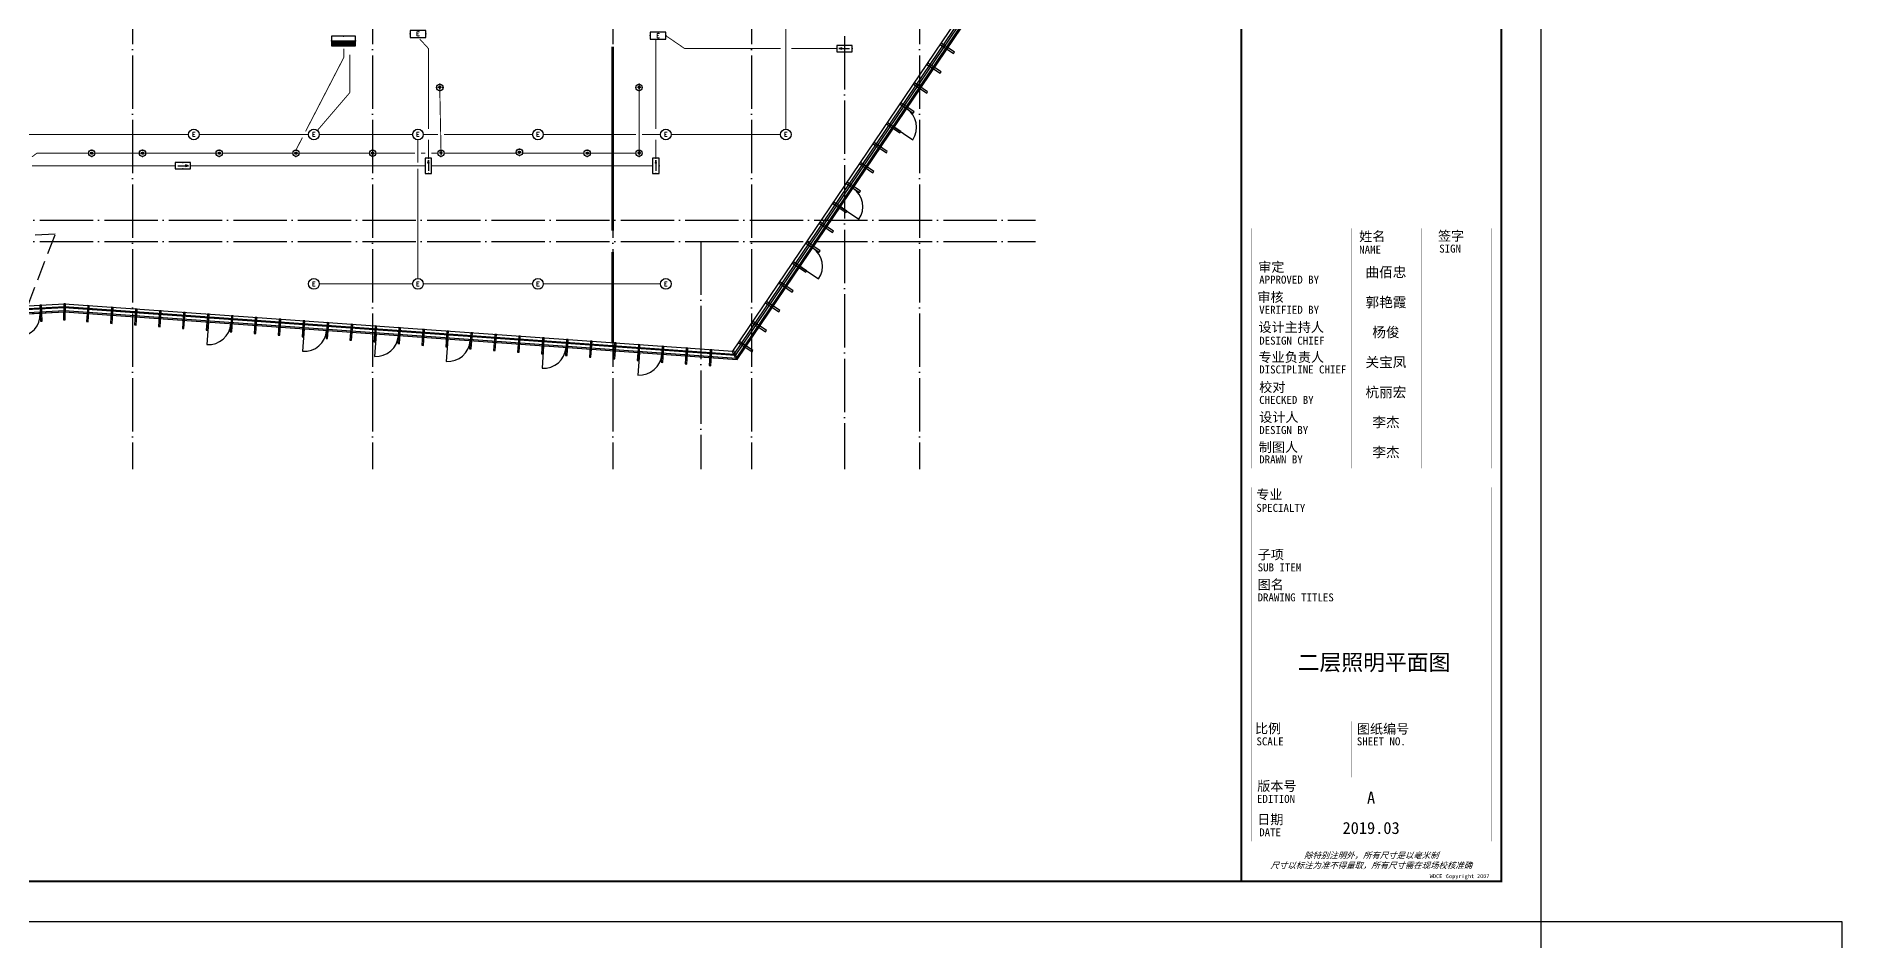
# Model space of a CAD drawing. Extents: x -288892 to 250096, y -100054 to 404668.
# Drawn here: x 82782 to 150489, y 62867 to 96800 of the extents above; entities that cross this region are included whole.
import ezdxf
from ezdxf.enums import TextEntityAlignment as Align
from ezdxf.xclip import XClip

# ---------------------------------------------------------------- set-up
doc = ezdxf.new("R2010")
doc.units = 0
doc.header["$LTSCALE"] = 1000
doc.header["$MEASUREMENT"] = 0
for name, pattern in [('104-14# 核心筒$0$DOTE', [2.42, 2, -0.2, 0.02, -0.2]), ('DASH', [0.35, 0.25, -0.1]), ('X-104 14#平面$0$109 3#平面$0$DASH', [0.35, 0.25, -0.1]), ('X-104 14#平面$0$DASH', [0.35, 0.25, -0.1])]:
    doc.linetypes.add(name, pattern=pattern)
doc.layers.get('0').update_dxf_attribs({"linetype": 'CONTINUOUS'})
for name, color, linetype in [('104-14# 核心筒$0$A_AXIS-轴线', 36, '104-14# 核心筒$0$DOTE'), ('14#楼幕墙$0$A-C_玻璃幕墙', 140, 'CONTINUOUS'), ('14#楼幕墙$0$A-C_窗', 140, 'CONTINUOUS'), ('EQUIP-照明', 3, 'CONTINUOUS'), ('EQUIP-箱柜', 3, 'CONTINUOUS'), ('SHEET_TEXT', 7, 'CONTINUOUS'), ('WIRE-应急', 2, 'DASH'), ('X-104 14#平面$0$A-C_玻璃幕墙', 140, 'CONTINUOUS'), ('X-104 14#平面$0$A-SUR_吊顶', 40, 'CONTINUOUS'), ('X-104 14#平面$0$挡烟垂壁', 5, 'CONTINUOUS'), ('字', 7, 'CONTINUOUS')]:
    doc.layers.add(name, color=color, linetype=linetype)
doc.layers.add('X-104 14#平面$0$000套内', color=226, linetype='CONTINUOUS', lineweight=30)
doc.styles.add('_TCH_LABEL', font='COMPLEX', dxfattribs={"bigfont": 'GBCBIG'})
doc.styles.add('_TEL_DIM', font='SIMPLEX', dxfattribs={"width": 0.8, "height": 3.5, "bigfont": 'HZTXT'})
doc.styles.add('华文细黑', font='STXIHEI.TTF')
doc.styles.add('图签信息$0$hwxh', font='STXIHEI.TTF')
doc.styles.add('图签信息$0$华文细黑', font='STXIHEI.TTF', dxfattribs={"height": 10})

# ---------------------------------------------------------------- blocks, each defined once
blk = doc.blocks.new('图框-A1+1-2')
at = {"const_width": 0.05}
blk.add_lwpolyline([(0, 0), (1261, 0), (1261, 594), (0, 594)], close=True, dxfattribs=at)
blk = doc.blocks.new('图框-A1+1-4')
for points, const_width in [([(0, 0), (1051, 0), (1051, 594), (0, 594)], 0.05), ([(976, 584), (25, 584), (25, 10), (976, 10)], 0.5)]:
    blk.add_lwpolyline(points, close=True, dxfattribs=dict(const_width=const_width))
blk = doc.blocks.new('图签信息$0$WDCE Copyright200X')
at = {"const_width": 0.016}
blk.add_lwpolyline([(-10.6, 1.26, 1), (-11.4, 1.26, 1)], format="xyb", close=True, dxfattribs=at)
at = {"style": '图签信息$0$华文细黑'}
for s, p in [('WDCE ', (-11.46, 0.5)), ('     Copyright ', (-3.51, 0.5))]:
    blk.add_text(s, height=1, dxfattribs=at).set_placement(p, align=Align.BOTTOM_RIGHT)
blk.add_text('c', height=0.6, dxfattribs=at).set_placement((-11.04, 1.35), align=Align.MIDDLE_CENTER)
blk.add_attdef('200X', text='', height=1, dxfattribs=at).set_placement((-0.45, 0.5), align=Align.BOTTOM_RIGHT)
blk = doc.blocks.new('图签信息$0$logo2')
h = blk.add_hatch(color=7)
h.paths.add_polyline_path([(19.02, -7.36), (15.84, -7.36), (15.84, -3.97), (18.97, -3.97), (18.97, -4.24), (16.46, -4.24), (16.46, -5.45), (18.81, -5.45), (18.81, -5.69), (16.47, -5.69), (16.47, -7.12), (19.02, -7.12)])
edge = h.paths.add_edge_path()
edge.add_spline(control_points=[(15.26, -4.21), (15.26, -4.21), (15.13, -4.65), (15.13, -4.65), (15.13, -4.65), (14.62, -4.1), (13.73, -4.1), (13.04, -4.1), (12.07, -4.54), (12.08, -5.62), (12.08, -6.49), (12.77, -7.16), (13.73, -7.17), (14.66, -7.17), (15.23, -6.68), (15.23, -6.68), (15.23, -6.68), (15.16, -7.11), (15.16, -7.11), (13.63, -7.7), (11.42, -7.29), (11.41, -5.64), (11.4, -3.72), (14.16, -3.66), (15.26, -4.21)], knot_values=[0, 0, 0, 0, 1, 1, 1, 2, 2, 2, 3, 3, 3, 4, 4, 4, 5, 5, 5, 6, 6, 6, 7, 7, 7, 8, 8, 8, 8], degree=3, periodic=0)
edge = h.paths.add_edge_path(flags=16)
edge.add_spline(control_points=[(10.23, -5.57), (10.23, -5.16), (10.12, -4.83), (9.9, -4.58), (9.63, -4.27), (9.23, -4.12), (8.69, -4.12), (8.69, -4.12), (7.64, -4.12), (7.64, -4.12), (7.64, -4.12), (7.64, -7.1), (7.64, -7.1), (7.64, -7.1), (8.66, -7.1), (8.66, -7.1), (9.13, -7.1), (9.52, -6.93), (9.82, -6.6), (10.09, -6.31), (10.23, -5.96), (10.23, -5.57)], knot_values=[0, 0, 0, 0, 1, 1, 1, 2, 2, 2, 3, 3, 3, 4, 4, 4, 5, 5, 5, 6, 6, 6, 7, 7, 7, 7], degree=3, periodic=0)
edge = h.paths.add_edge_path()
edge.add_spline(control_points=[(10.92, -5.51), (10.92, -5.96), (10.72, -6.37), (10.34, -6.72), (9.92, -7.1), (9.41, -7.29), (8.82, -7.29), (8.82, -7.29), (7.03, -7.29), (7.03, -7.29), (7.03, -7.29), (7.03, -3.92), (7.03, -3.92), (7.03, -3.92), (9.1, -3.92), (9.1, -3.92), (9.59, -3.92), (10.01, -4.06), (10.36, -4.34), (10.73, -4.64), (10.92, -5.03), (10.92, -5.51)], knot_values=[0, 0, 0, 0, 1, 1, 1, 2, 2, 2, 3, 3, 3, 4, 4, 4, 5, 5, 5, 6, 6, 6, 7, 7, 7, 7], degree=3, periodic=0)
at = {"lineweight": 0}
blk.add_lwpolyline([(19.02, -7.36), (15.84, -7.36), (15.84, -3.97), (18.97, -3.97), (18.97, -4.24), (16.46, -4.24), (16.46, -5.45), (18.81, -5.45), (18.81, -5.69), (16.47, -5.69), (16.47, -7.12), (19.02, -7.12), (19.02, -7.36)], dxfattribs=at)
for points, knots in [([(10.92, -5.51), (10.92, -5.96), (10.72, -6.37), (10.34, -6.72), (9.92, -7.1), (9.41, -7.29), (8.82, -7.29), (8.82, -7.29), (7.03, -7.29), (7.03, -7.29), (7.03, -7.29), (7.03, -3.92), (7.03, -3.92), (7.03, -3.92), (9.1, -3.92), (9.1, -3.92), (9.59, -3.92), (10.01, -4.06), (10.36, -4.34), (10.73, -4.64), (10.92, -5.03), (10.92, -5.51)], [0, 0, 0, 0, 1, 1, 1, 2, 2, 2, 3, 3, 3, 4, 4, 4, 5, 5, 5, 6, 6, 6, 7, 7, 7, 7]), ([(10.23, -5.57), (10.23, -5.16), (10.12, -4.83), (9.9, -4.58), (9.63, -4.27), (9.23, -4.12), (8.69, -4.12), (8.69, -4.12), (7.64, -4.12), (7.64, -4.12), (7.64, -4.12), (7.64, -7.1), (7.64, -7.1), (7.64, -7.1), (8.66, -7.1), (8.66, -7.1), (9.13, -7.1), (9.52, -6.93), (9.82, -6.6), (10.09, -6.31), (10.23, -5.96), (10.23, -5.57)], [0, 0, 0, 0, 1, 1, 1, 2, 2, 2, 3, 3, 3, 4, 4, 4, 5, 5, 5, 6, 6, 6, 7, 7, 7, 7]), ([(15.26, -4.21), (15.26, -4.21), (15.13, -4.65), (15.13, -4.65), (15.13, -4.65), (14.62, -4.1), (13.73, -4.1), (13.04, -4.1), (12.07, -4.54), (12.08, -5.62), (12.08, -6.49), (12.77, -7.16), (13.73, -7.17), (14.66, -7.17), (15.23, -6.68), (15.23, -6.68), (15.23, -6.68), (15.16, -7.11), (15.16, -7.11), (13.63, -7.7), (11.42, -7.29), (11.41, -5.64), (11.4, -3.72), (14.16, -3.66), (15.26, -4.21)], [0, 0, 0, 0, 1, 1, 1, 2, 2, 2, 3, 3, 3, 4, 4, 4, 5, 5, 5, 6, 6, 6, 7, 7, 7, 8, 8, 8, 8])]:
    blk.add_open_spline(points, degree=3, knots=knots, dxfattribs=at)
blk = doc.blocks.new('图签信息$0$logo1')
h = blk.add_hatch(color=8)
edge = h.paths.add_edge_path()
edge.add_spline(control_points=[(3.86, -5.21), (3.63, -5.88), (3.39, -6.56), (3.39, -6.56), (3.39, -6.56), (2.5, -3.91), (2.5, -3.91), (2.5, -3.91), (1.8, -3.91), (1.69, -3.91), (2.02, -4.39), (2.95, -7.27), (2.95, -7.27), (2.95, -7.27), (3.44, -7.27), (3.44, -7.27), (3.44, -7.27), (4.03, -5.66), (4.03, -5.66), (4.03, -5.66), (3.86, -5.21), (3.86, -5.21)], knot_values=[0, 0, 0, 0, 1, 1, 1, 2, 2, 2, 3, 3, 3, 4, 4, 4, 5, 5, 5, 6, 6, 6, 7, 7, 7, 7], degree=3, periodic=0)
h = blk.add_hatch(color=7)
edge = h.paths.add_edge_path()
edge.add_spline(control_points=[(6.04, -3.91), (6.09, -4.1), (5.2, -6.56), (5.2, -6.56), (5.2, -6.56), (4.3, -3.91), (4.3, -3.91), (4.3, -3.91), (3.6, -3.91), (3.49, -3.91), (3.82, -4.39), (4.75, -7.27), (4.75, -7.27), (4.75, -7.27), (5.24, -7.27), (5.24, -7.27), (5.24, -7.27), (6.33, -4.3), (6.33, -4.3), (6.33, -4.3), (6.48, -3.91), (6.48, -3.91), (6.48, -3.91), (6.21, -3.91), (6.04, -3.91)], knot_values=[0, 0, 0, 0, 1, 1, 1, 2, 2, 2, 3, 3, 3, 4, 4, 4, 5, 5, 5, 6, 6, 6, 7, 7, 7, 8, 8, 8, 8], degree=3, periodic=0)
at = {"color": 8, "lineweight": 0}
blk.add_open_spline([(3.86, -5.21), (3.63, -5.88), (3.39, -6.56), (3.39, -6.56), (3.39, -6.56), (2.5, -3.91), (2.5, -3.91), (2.5, -3.91), (1.8, -3.91), (1.69, -3.91), (2.02, -4.39), (2.95, -7.27), (2.95, -7.27), (2.95, -7.27), (3.44, -7.27), (3.44, -7.27), (3.44, -7.27), (4.03, -5.66), (4.03, -5.66), (4.03, -5.66), (3.86, -5.21), (3.86, -5.21)], degree=3, knots=[0, 0, 0, 0, 1, 1, 1, 2, 2, 2, 3, 3, 3, 4, 4, 4, 5, 5, 5, 6, 6, 6, 7, 7, 7, 7], dxfattribs=at)
at = {"lineweight": 0}
blk.add_open_spline([(6.04, -3.91), (6.09, -4.1), (5.2, -6.56), (5.2, -6.56), (5.2, -6.56), (4.3, -3.91), (4.3, -3.91), (4.3, -3.91), (3.6, -3.91), (3.49, -3.91), (3.82, -4.39), (4.75, -7.27), (4.75, -7.27), (4.75, -7.27), (5.24, -7.27), (5.24, -7.27), (5.24, -7.27), (6.33, -4.3), (6.33, -4.3), (6.33, -4.3), (6.48, -3.91), (6.48, -3.91), (6.48, -3.91), (6.21, -3.91), (6.04, -3.91)], degree=3, knots=[0, 0, 0, 0, 1, 1, 1, 2, 2, 2, 3, 3, 3, 4, 4, 4, 5, 5, 5, 6, 6, 6, 7, 7, 7, 8, 8, 8, 8], dxfattribs=at)
blk.add_blockref('图签信息$0$logo2', (0, 0))
blk = doc.blocks.new('图签信息$0$时间-logo')
blk.add_blockref('图签信息$0$logo1', (-20.97, 0))
at = {"style": '图签信息$0$hwxh'}
for s, height, p in [('华通设计顾问工程有限公司 ', 1.15, (-19.73, -9.05)), ('WALTON DESIGN & CONSULTING ENGINEERING CO., LTD.', 0.5, (-19.5, -10.1)), ('Address: Building No.3 C-Park, No.135 Xizhimen South Street, ', 0.47, (-19.48, -12.83)), ('地址:北京市西城区西直门南小街135号西派国际3号楼 100035', 0.5, (-19.48, -11.94)), ('电话 Tel：                        （8610）83957395 ', 0.5, (-19.56, -14.91)), ('Xicheng District, Beijing 100035, China ', 0.47, (-16.69, -13.72)), ('传真 Fax：                      （8610）83957590 ', 0.5, (-19.48, -15.8)), ('主页 Web：                      www.WDCE.com ', 0.5, (-19.48, -16.69)), ('邮件 E-mail：                    office@WDCE.com ', 0.5, (-19.48, -17.58)), ('资质号 Licence No.：    建筑甲级 A111010265 ', 0.5, (-19.48, -18.47)), ('   规划甲级 101195', 0.5, (-12.6, -19.36))]:
    blk.add_text(s, height=height, dxfattribs=at).set_placement(p)
blk = doc.blocks.new('图签信息')
at = {"const_width": 0.5}
for points in [[(-65, 574), (-65, 500.5), (0, 500.5), (0, 574)], [(-65, 0), (0, 0), (0, 500.5), (-65, 500.5)]]:
    blk.add_lwpolyline(points, close=True, dxfattribs=at)
at = {"const_width": 0.05}
for points in [[(-65, 566.5), (0, 566.5)], [(-39.14, 566.5), (-39.14, 500.5)], [(-19.1, 566.5), (-19.1, 500.5)], [(-65, 560.5), (0, 560.5)], [(-65, 554.5), (0, 554.5)], [(-65, 548.5), (0, 548.5)], [(-65, 542.5), (0, 542.5)], [(-65, 536.5), (0, 536.5)], [(-65, 530.5), (0, 530.5)], [(-65, 524.5), (0, 524.5)], [(-65, 518.5), (0, 518.5)], [(-65, 512.5), (0, 512.5)], [(-65, 512.5), (0, 512.5)], [(-65, 506.5), (0, 506.5)], [(-65, 500.5), (0, 500.5)], [(-62.5, 450.87), (-2.5, 450.87)], [(-62.5, 440.87), (-2.5, 440.87)], [(-2.5, 407.85), (-2.5, 436.12), (-62.5, 436.12), (-62.5, 407.85)], [(-62.5, 407.85), (-2.5, 407.85)], [(-62.5, 404.92), (-62.5, 227.83)], [(-62.5, 404.92), (-2.5, 404.92)], [(-62.5, 227.83), (-2.5, 227.83), (-2.5, 404.92)], [(-57.5, 338.36), (-7.5, 338.36)], [(-57.5, 288.83), (-7.5, 288.83)], [(-57.5, 234.85), (-7.5, 234.85)], [(-62.5, 227.83), (-2.5, 227.83)], [(-62.5, 217.74), (-2.5, 217.74)], [(-62.5, 103.26), (-2.5, 103.26), (-2.5, 163.26), (-62.5, 163.26), (-62.5, 103.26)], [(-37.5, 163.26), (-37.5, 103.26)], [(-20, 163.26), (-20, 103.26)], [(-62.5, 155.76), (-2.5, 155.76)], [(-62.5, 148.26), (-2.5, 148.26)], [(-62.5, 140.76), (-2.5, 140.76)], [(-62.5, 133.26), (-2.5, 133.26)], [(-62.5, 125.76), (-2.5, 125.76)], [(-62.5, 118.26), (-2.5, 118.26)], [(-62.5, 110.76), (-2.5, 110.76)], [(-62.5, 98.5), (-2.5, 98.5), (-2.5, 10), (-62.5, 10), (-62.5, 98.5)], [(-62.5, 83.5), (-2.5, 83.5)], [(-62.5, 76), (-2.5, 76)], [(-62.5, 40), (-2.5, 40)], [(-37.5, 40), (-37.5, 26)], [(-62.5, 26), (-2.5, 26)], [(-62.5, 18), (-2.5, 18)]]:
    blk.add_lwpolyline(points, dxfattribs=at)
at = {"ltscale": 0.001, "xscale": 2.834689937531525, "yscale": 2.834689937531525, "zscale": 2.834689937531525}
blk.add_blockref('图签信息$0$时间-logo', (-2.5, 404.92), dxfattribs=at)
blk.add_blockref('图签信息$0$WDCE Copyright200X', (-2.5, 0)).add_auto_attribs({'200X': '2007'})
at = {"style": '图签信息$0$华文细黑'}
for s, height, p in [('会签栏', 2.4, (-32.5, 573)), ('COUNTERSIGN', 2, (-32.5, 569.6))]:
    blk.add_text(s, height=height, dxfattribs=at).set_placement(p, align=Align.TOP_CENTER)
for s, height, p in [('签字', 2.4, (-37.22, 564.63)), ('日期', 2.4, (-17.79, 564.58)), ('总图', 2.4, (-63, 559.5)), ('SIGN', 2, (-30.32, 563.88)), ('DATE', 2, (-10.96, 563.7)), ('建筑', 2.4, (-63, 553.5)), ('结构', 2.4, (-63, 547.5)), ('给排水', 2.4, (-63, 541.5)), ('暖通', 2.4, (-63, 535.5)), ('电气', 2.4, (-63, 529.5)), ('景观', 2.4, (-63, 523.5)), ('室内', 2.4, (-63, 517.5)), ('方案', 2.4, (-63, 511.5)), ('绿色', 2.4, (-63, 505.5)), ('项目名称', 2.4, (-60.5, 498)), ('PROJECT NAME', 2, (-60.5, 494.08)), ('设计号', 2.4, (-60.54, 457.48)), ('PROJECT NO.', 2, (-60.5, 453.97)), ('阶段', 2.4, (-60.5, 447.47)), ('STAGE', 2, (-60.5, 443.97)), ('委托方', 2, (-60.9, 434.86)), ('CLIENT', 2, (-60.9, 431.86)), ('设计方', 2, (-60.5, 403.83)), ('DESIGNER', 2, (-60.5, 400.83)), ('索引', 2.4, (-60.5, 224.14)), ('KEY PLAN', 2, (-60.5, 220.74)), ('姓名', 2.4, (-35.5, 162.47)), ('签字', 2.4, (-15.81, 162.57)), ('NAME', 2, (-35.5, 158.96)), ('SIGN', 2, (-15.5, 159.2)), ('审定', 2.4, (-60.73, 154.81)), ('APPROVED BY', 2, (-60.5, 151.44)), ('审核', 2.4, (-60.95, 147.29)), ('设计主持人', 2.4, (-60.68, 139.76)), ('VERIFIED BY', 2, (-60.5, 143.91)), ('DESIGN CHIEF', 2, (-60.5, 136.19)), ('专业负责人', 2.4, (-60.67, 132.26)), ('DISCIPLINE CHIEF', 2, (-60.5, 128.98)), ('校对', 2.4, (-60.5, 124.76)), ('CHECKED BY', 2, (-60.5, 121.37)), ('设计人', 2.4, (-60.5, 117.26)), ('DESIGN BY', 2, (-60.5, 113.83)), ('制图人', 2.4, (-60.61, 109.76)), ('DRAWN BY', 2, (-60.5, 106.5)), ('专业', 2.4, (-61.23, 97.93)), ('SPECIALTY', 2, (-61.23, 94.38)), ('子项', 2.4, (-60.88, 82.92)), ('SUB ITEM', 2, (-60.88, 79.5)), ('图名', 2.4, (-60.91, 75.41)), ('DRAWING TITLES', 2, (-60.91, 72)), ('比例', 2.4, (-61.56, 39.42)), ('图纸编号', 2.4, (-36.1, 39.32)), ('SCALE', 2, (-61.19, 36)), ('SHEET NO.', 2, (-36.1, 36)), ('版本号', 2.4, (-61, 25.03)), ('EDITION', 2, (-61.06, 21.61)), ('日期', 2.4, (-61, 16.68)), ('DATE', 2, (-60.5, 13.26))]:
    blk.add_text(s, height=height, dxfattribs=at).set_placement(p, align=Align.TOP_LEFT)
for s, p in [('SITE PLAN', (-40.06, 557.7)), ('ARCHITECTURE', (-40.06, 552.7)), ('STRUCTURE', (-40.06, 546.7)), ('WATER', (-40.06, 540.7)), ('VENTILATION', (-40.06, 534.7)), ('ELECTRIC', (-40.14, 528.89)), ('LANDSCAPE', (-40.14, 522.89)), ('INTERIORS', (-40.14, 516.89)), ('PLAN', (-40.14, 510.89)), ('GREEN', (-40.14, 504.89))]:
    blk.add_text(s, height=1.5, dxfattribs=at).set_placement(p, align=Align.TOP_RIGHT)
at = {"color": 4, "style": '图签信息$0$华文细黑', "width": 0.75}
for s, p in [('通州区台湖镇104、109地块', (-32.5, 480.78)), ('F3其他类多功能用地项目', (-32.5, 470.91))]:
    blk.add_text(s, height=4.5, dxfattribs=at).set_placement(p, align=Align.CENTER)
at = {"color": 4, "style": '图签信息$0$华文细黑'}
for s, p in [('A', (-32.53, 19.4)), ('2019.03', (-32.53, 11.84))]:
    blk.add_text(s, height=3, dxfattribs=at).set_placement(p, align=Align.CENTER)
at = {"style": '图签信息$0$华文细黑', "oblique": 20}
for s, p in [('尺寸以标注为准不得量取，所有尺寸需在现场校核准确', (-32.5, 4)), ('除特别注明外，所有尺寸是以毫米制', (-32.5, 6.5))]:
    blk.add_text(s, height=1.5, dxfattribs=at).set_placement(p, align=Align.MIDDLE_CENTER)
at = {"color": 4, "ltscale": 0.001, "char_height": 3, "width": 58.4895, "style": '图签信息$0$华文细黑'}
for s, insert, attachment_point in [('通17-03', (-40.06, 455.51), 4), ('施工图', (-40.06, 445.51), 4), ('北京光谷科技园\\P开发建设有限公司', (-32.9, 419.71), 5)]:
    blk.add_mtext(s, dxfattribs=dict(at, insert=insert, attachment_point=attachment_point))
blk = doc.blocks.new('图签-A1')
at = {"color": 2}
blk.add_blockref('图签信息', (0, 0), dxfattribs=at)
blk = doc.blocks.new('14#楼幕墙$0$A$C103B1A8E')
blk.add_lwpolyline([(0, 0), (60, 0), (60, 600), (0, 600)], close=True)
blk = doc.blocks.new('14#楼幕墙$0$A$C678332E3')
blk.add_lwpolyline([(0, 0), (60, 0), (60, 300), (0, 300)], close=True)
blk = doc.blocks.new('14#楼幕墙$0$A$C09283E46')
for name, p, rotation in [('14#楼幕墙$0$A$C103B1A8E', (76938, 4908), 53.45189736508175), ('14#楼幕墙$0$A$C103B1A8E', (76402, 4185), 53.45189736508175), ('14#楼幕墙$0$A$C103B1A8E', (75866, 3462), 53.45189736508175), ('14#楼幕墙$0$A$C103B1A8E', (75330, 2739), 53.45189736508175), ('14#楼幕墙$0$A$C103B1A8E', (74794, 2016), 53.45189736508175), ('14#楼幕墙$0$A$C103B1A8E', (74259, 1293), 53.45189736508175), ('14#楼幕墙$0$A$C103B1A8E', (73723, 570), 53.45189736508175), ('14#楼幕墙$0$A$C103B1A8E', (73187, -153), 53.45189736508175), ('14#楼幕墙$0$A$C103B1A8E', (72651, -876), 53.45189736508175), ('14#楼幕墙$0$A$C103B1A8E', (72115, -1599), 53.45189736508175), ('14#楼幕墙$0$A$C103B1A8E', (71579, -2322), 53.45189736508175), ('14#楼幕墙$0$A$C103B1A8E', (71043, -3045), 53.45189736508175), ('14#楼幕墙$0$A$C103B1A8E', (42300, -3633), 0.4546658823147814), ('14#楼幕墙$0$A$C103B1A8E', (43164, -3623), 356.951897365087), ('14#楼幕墙$0$A$C103B1A8E', (44021, -3721), 353.4518973650279), ('14#楼幕墙$0$A$C103B1A8E', (44915, -3824), 353.4518973650279), ('14#楼幕墙$0$A$C103B1A8E', (45810, -3926), 353.4518973650279), ('14#楼幕墙$0$A$C103B1A8E', (70507, -3768), 53.45189736508175), ('14#楼幕墙$0$A$C103B1A8E', (46704, -4029), 353.4518973650279), ('14#楼幕墙$0$A$C103B1A8E', (47598, -4132), 353.4518973650279), ('14#楼幕墙$0$A$C103B1A8E', (48492, -4234), 353.4518973650279), ('14#楼幕墙$0$A$C103B1A8E', (49386, -4337), 353.4518973650279), ('14#楼幕墙$0$A$C103B1A8E', (50280, -4440), 353.4518973650279), ('14#楼幕墙$0$A$C103B1A8E', (51174, -4542), 353.4518973650279), ('14#楼幕墙$0$A$C103B1A8E', (52069, -4645), 353.4518973650279), ('14#楼幕墙$0$A$C103B1A8E', (52963, -4748), 353.4518973650279), ('14#楼幕墙$0$A$C103B1A8E', (53857, -4850), 353.4518973650279), ('14#楼幕墙$0$A$C103B1A8E', (54751, -4953), 353.4518973650279), ('14#楼幕墙$0$A$C103B1A8E', (55645, -5055), 353.4518973650279), ('14#楼幕墙$0$A$C103B1A8E', (56539, -5158), 353.4518973650279), ('14#楼幕墙$0$A$C103B1A8E', (57433, -5261), 353.4518973650279), ('14#楼幕墙$0$A$C103B1A8E', (69971, -4491), 53.45189736508175), ('14#楼幕墙$0$A$C103B1A8E', (58327, -5363), 353.4518973650279), ('14#楼幕墙$0$A$C103B1A8E', (59222, -5466), 353.4518973650279), ('14#楼幕墙$0$A$C103B1A8E', (60116, -5569), 353.4518973650279), ('14#楼幕墙$0$A$C103B1A8E', (61010, -5671), 353.4518973650279), ('14#楼幕墙$0$A$C103B1A8E', (61904, -5774), 353.4518973650279), ('14#楼幕墙$0$A$C103B1A8E', (62798, -5877), 353.4518973650279), ('14#楼幕墙$0$A$C103B1A8E', (63692, -5979), 353.4518973650279), ('14#楼幕墙$0$A$C103B1A8E', (69435, -5214), 53.45189736508175), ('14#楼幕墙$0$A$C103B1A8E', (64586, -6082), 353.4518973650279), ('14#楼幕墙$0$A$C103B1A8E', (65480, -6184), 353.4518973650279), ('14#楼幕墙$0$A$C103B1A8E', (66375, -6287), 353.4518973650279), ('14#楼幕墙$0$A$C103B1A8E', (67269, -6390), 353.4518973650279), ('14#楼幕墙$0$A$C678332E3', (68214, -5879), 203.4518973654077), ('14#楼幕墙$0$A$C103B1A8E', (68899, -5937), 53.45189736508175)]:
    blk.add_blockref(name, p, dxfattribs=dict(rotation=rotation))
blk = doc.blocks.new('14#楼幕墙$0$A$C2CD63A88')
blk.add_lwpolyline([(0, 670), (0, -170)])
blk.add_arc((0, 670), 840, 270, 0)
blk = doc.blocks.new('14#楼幕墙')
at = {"layer": '14#楼幕墙$0$A-C_玻璃幕墙'}
for p, q in [((108911, 84979), (118802, 99617)), ((108961, 84876), (118967, 99683)), ((109037, 84720), (119215, 99782)), ((109062, 84668), (119297, 99814)), ((40200, 84502), (83848, 86753)), ((83848, 86753), (108911, 84979)), ((39845, 84184), (83846, 86453)), ((39904, 84237), (83846, 86503)), ((40081, 84396), (83848, 86653)), ((83846, 86503), (109037, 84720)), ((83846, 86453), (109062, 84668)), ((83848, 86653), (108961, 84876))]:
    blk.add_line(p, q, dxfattribs=at)
at = {"layer": '14#楼幕墙$0$A-C_玻璃幕墙', "rotation": 2.499999999999448}
blk.add_blockref('14#楼幕墙$0$A$C09283E46', (40532, 87891), dxfattribs=at)
at = {"layer": '14#楼幕墙$0$A-C_窗'}
for p, rotation in [((115508, 93010), 55.95189736508349), ((113492, 90027), 55.95189736508349), ((111980, 87790), 55.95189736508349), ((82131, 85693), 2.951784843777751), ((89196, 85402), 355.9518973650817), ((92787, 85148), 355.9518973650817), ((95481, 84957), 355.9518973650817), ((98174, 84767), 355.9518973650817), ((101765, 84513), 355.9518973650817), ((105356, 84259), 355.9518973650817)]:
    blk.add_blockref('14#楼幕墙$0$A$C2CD63A88', p, dxfattribs=dict(at, rotation=rotation))
blk = doc.blocks.new('104-14# 核心筒')
at = {"layer": '104-14# 核心筒$0$A_AXIS-轴线'}
for p, q in [((86400, 139634), (86400, 80555)), ((95400, 139634), (95400, 80555)), ((104400, 139634), (104400, 80555)), ((109600, 139634), (109600, 80555)), ((115900, 139634), (115900, 80555)), ((113095, 96800), (113095, 80555)), ((68400, 89900), (120260, 89900)), ((68400, 89100), (120260, 89100)), ((107700, 89100), (107700, 80555))]:
    blk.add_line(p, q, dxfattribs=at)
blk = doc.blocks.new('X-104 14#平面')
for points in [[(-18433, 63600), (139217, 63600), (139217, 152700), (-18433, 152700)], [(-38664, 63600), (150486, 63600), (150486, -25500), (-38664, -25500)]]:
    blk.add_lwpolyline(points, close=True)
at = {"layer": 'X-104 14#平面$0$000套内'}
blk.add_lwpolyline([(117398, 100083), (117398, 100083), (119050, 99716), (108987, 84824), (83830, 86604), (77400, 86272)], dxfattribs=at)
at = {"layer": 'X-104 14#平面$0$A-C_玻璃幕墙'}
blk.add_lwpolyline([(109062, 84668), (119297, 99814), (117563, 100200), (120742, 127895), (99427, 133825), (92631, 109400), (86987, 109400), (86987, 110600), (8392, 110600), (5689, 97881), (-2734, 99671), (-6010, 84258), (40178, 86275), (39845, 84184), (83846, 86453)], close=True, dxfattribs=at)
at = {"layer": 'X-104 14#平面$0$A-SUR_吊顶', "linetype": 'X-104 14#平面$0$109 3#平面$0$DASH', "ltscale": 3}
blk.add_lwpolyline([(82467, 86682), (83500, 89366), (52927, 88085), (53491, 90740), (17309, 90108), (22065, 106695), (62738, 107720), (62308, 106691), (92309, 108057)], dxfattribs=at)
at = {"layer": 'X-104 14#平面$0$挡烟垂壁', "linetype": 'X-104 14#平面$0$DASH', "ltscale": 2, "const_width": 100}
for points in [[(104400, 96400), (104400, 89500)], [(104400, 88700), (104400, 85299)]]:
    blk.add_lwpolyline(points, dxfattribs=at)
ref = blk.add_blockref('104-14# 核心筒', (0, 0))
XClip(ref).set_block_clipping_path([(-38664.3623821461, -25500), (139216.5485069363, 330900)])
blk.add_blockref('14#楼幕墙', (0, 0))
at = {"xscale": 150, "yscale": 150, "zscale": 150}
for name, p in [('图框-A1+1-4', (-18433, 63600)), ('图签-A1', (137717, 65100)), ('图框-A1+1-2', (-38664, -25500))]:
    blk.add_blockref(name, p, dxfattribs=at)
blk = doc.blocks.new('$equip$00002534')
for p, q in [((-0.72, 0.66), (-0.72, 0)), ((0.72, 0.66), (-0.72, 0.66)), ((-0.72, 0), (0.72, 0)), ((0.72, 0), (0.72, 0.66))]:
    blk.add_line(p, q)
at = {"const_width": 0.02}
blk.add_lwpolyline([(-0.72, 0.66), (-0.72, 0), (0.72, 0), (0.72, 0.66), (-0.72, 0.66), (-0.72, 0)], dxfattribs=at)
for p in [(-0.72, 0.33), (0, 0.66), (0, 0), (0.72, 0.33)]:
    blk.add_point(p)
at = {"color": 7, "style": '_TEL_DIM'}
blk.add_attdef('$TEXT$', text='', height=0.4, dxfattribs=at).set_placement((0, 0.33), align=Align.MIDDLE_CENTER)
at = {"color": 7, "style": '_TEL_DIM', "flags": 1}
blk.add_attdef('A', text='', height=0.00002, dxfattribs=at).set_placement((0, 0), align=Align.MIDDLE_CENTER)
blk = doc.blocks.new('$equip$00001838')
blk.add_circle((0, 0), 0.5)
at = {"color": 7, "style": '_TEL_DIM'}
blk.add_attdef('$TEXT$', text='', height=0.4, dxfattribs=at).set_placement((0, 0), align=Align.MIDDLE_CENTER)
at = {"color": 7, "style": '_TEL_DIM', "flags": 1}
blk.add_attdef('A', text='', height=0.00002, dxfattribs=at).set_placement((0, 0), align=Align.MIDDLE_CENTER)
blk = doc.blocks.new('$equip$00002541')
blk.add_hatch(color=256).paths.add_polyline_path([(-0.24, 0.37), (-0.53, 0.3), (-0.24, 0.23)])
for p, q in [((-0.72, 0.6), (-0.72, 0)), ((0.72, 0.6), (-0.72, 0.6)), ((-0.72, 0), (0.72, 0)), ((-0.24, 0.37), (-0.53, 0.3)), ((-0.53, 0.3), (-0.24, 0.23)), ((-0.24, 0.37), (-0.24, 0.23)), ((0.72, 0), (0.72, 0.6))]:
    blk.add_line(p, q)
at = {"color": 7}
blk.add_line((-0.48, 0.3), (0.48, 0.3), dxfattribs=at)
at = {"const_width": 0.02}
blk.add_lwpolyline([(-0.72, 0.6), (-0.72, 0), (0.72, 0), (0.72, 0.6), (-0.72, 0.6), (-0.72, 0)], dxfattribs=at)
for p in [(-0.72, 0.3), (0, 0.6), (0, 0), (0.72, 0.3)]:
    blk.add_point(p)
at = {"color": 7, "style": '_TEL_DIM', "flags": 1}
blk.add_attdef('A', text='', height=0.00002, dxfattribs=at).set_placement((0, 0), align=Align.MIDDLE_CENTER)
blk = doc.blocks.new('*X1338')
at = {"color": 0}
for p, q in [((-250, 33), (-183, 100)), ((-250, 68), (-218, 100)), ((-247, 0), (-147, 100)), ((-212, 0), (-112, 100)), ((-177, 0), (-77, 100)), ((-141, 0), (-41, 100)), ((-106, 0), (-6, 100)), ((-71, 0), (29, 100)), ((-35, 0), (65, 100)), ((0, 0), (100, 100)), ((35, 0), (135, 100)), ((71, 0), (171, 100)), ((106, 0), (206, 100)), ((141, 0), (241, 100)), ((177, 0), (250, 73)), ((212, 0), (250, 38)), ((247, 0), (250, 3))]:
    blk.add_line(p, q, dxfattribs=at)
blk = doc.blocks.new('$equip$00001414')
for p, q in [((0.75, 0.6), (-0.75, 0.6)), ((-0.75, 0.6), (-0.75, 0)), ((-0.75, 0.3), (0.75, 0.3)), ((-0.75, 0), (0.75, 0)), ((0.75, 0), (0.75, 0.6))]:
    blk.add_line(p, q)
at = {"const_width": 0.3}
blk.add_lwpolyline([(-0.75, 0.15), (0.75, 0.15)], dxfattribs=at)
for p in [(-0.75, 0.3), (0, 0.6), (0, 0), (0.75, 0.3)]:
    blk.add_point(p)
at = {"xscale": 0.00300000000061118, "yscale": 0.00300000000061118, "zscale": 0.00300000000061118}
blk.add_blockref('*X1338', (0, 0), dxfattribs=at)
at = {"style": '_TCH_LABEL', "flags": 9}
blk.add_attdef('A', (0, 0), '', height=0.00002, dxfattribs=at)
blk = doc.blocks.new('$equip$00002540')
blk.add_hatch(color=256).paths.add_polyline_path([(0.24, 0.37), (0.24, 0.23), (0.53, 0.3)])
for p, q in [((-0.72, 0.6), (-0.72, 0)), ((0.72, 0.6), (-0.72, 0.6)), ((-0.72, 0), (0.72, 0)), ((0.24, 0.37), (0.24, 0.23)), ((0.53, 0.3), (0.24, 0.37)), ((0.24, 0.23), (0.53, 0.3)), ((0.72, 0), (0.72, 0.6))]:
    blk.add_line(p, q)
at = {"color": 7}
blk.add_line((-0.48, 0.3), (0.48, 0.3), dxfattribs=at)
at = {"const_width": 0.02}
blk.add_lwpolyline([(-0.72, 0.6), (-0.72, 0), (0.72, 0), (0.72, 0.6), (-0.72, 0.6), (-0.72, 0)], dxfattribs=at)
for p in [(-0.72, 0.3), (0, 0.6), (0, 0), (0.72, 0.3)]:
    blk.add_point(p)
at = {"color": 7, "style": '_TEL_DIM', "flags": 1}
blk.add_attdef('A', text='', height=0.00002, dxfattribs=at).set_placement((0, 0), align=Align.MIDDLE_CENTER)
blk = doc.blocks.new('$equip_U$00000283(晏大钊)')
at = {"color": 3}
for p, q in [((-0.07, 0.05), (-0.27, 0.05)), ((-0.27, 0.05), (-0.27, 0.05)), ((-0.26, 0.05), (-0.27, 0.04)), ((-0.25, 0.05), (-0.27, 0.03)), ((-0.24, 0.05), (-0.27, 0.02)), ((-0.23, 0.05), (-0.27, 0.01)), ((-0.22, 0.05), (-0.27, 0)), ((-0.2, 0.05), (-0.27, -0.01)), ((-0.19, 0.05), (-0.27, -0.03)), ((-0.18, 0.05), (-0.27, -0.04)), ((-0.17, 0.05), (-0.27, -0.05)), ((-0.16, 0.05), (-0.27, -0.06)), ((-0.27, 0.05), (-0.27, 0.05)), ((-0.26, 0.05), (-0.27, 0.04)), ((-0.25, 0.05), (-0.27, 0.03)), ((-0.24, 0.05), (-0.27, 0.02)), ((-0.23, 0.05), (-0.27, 0.01)), ((-0.22, 0.05), (-0.27, 0)), ((-0.2, 0.05), (-0.27, -0.01)), ((-0.19, 0.05), (-0.27, -0.03)), ((-0.18, 0.05), (-0.27, -0.04)), ((-0.17, 0.05), (-0.27, -0.05)), ((-0.16, 0.05), (-0.27, -0.06)), ((-0.15, 0.05), (-0.26, -0.06)), ((-0.15, 0.05), (-0.26, -0.06)), ((-0.14, 0.05), (-0.25, -0.06)), ((-0.14, 0.05), (-0.25, -0.06)), ((-0.13, 0.05), (-0.24, -0.06)), ((-0.13, 0.05), (-0.24, -0.06)), ((-0.11, 0.05), (-0.23, -0.06)), ((-0.11, 0.05), (-0.23, -0.06)), ((-0.1, 0.05), (-0.22, -0.06)), ((-0.1, 0.05), (-0.22, -0.06)), ((-0.09, 0.05), (-0.21, -0.06)), ((-0.09, 0.05), (-0.21, -0.06)), ((-0.08, 0.05), (-0.2, -0.06)), ((-0.08, 0.05), (-0.2, -0.06)), ((-0.07, 0.05), (-0.18, -0.06)), ((-0.07, 0.05), (-0.18, -0.06)), ((-0.06, 0.05), (-0.17, -0.06)), ((-0.06, 0.05), (-0.17, -0.06)), ((-0.05, 0.05), (-0.16, -0.06)), ((-0.05, 0.05), (-0.16, -0.06)), ((-0.04, 0.05), (-0.15, -0.06)), ((-0.04, 0.05), (-0.15, -0.06)), ((-0.02, 0.05), (-0.14, -0.06)), ((-0.02, 0.05), (-0.14, -0.06)), ((-0.01, 0.05), (-0.13, -0.06)), ((-0.01, 0.05), (-0.13, -0.06)), ((0, 0.05), (-0.12, -0.06)), ((0, 0.05), (-0.12, -0.06)), ((0.01, 0.05), (-0.11, -0.06)), ((0.01, 0.05), (-0.11, -0.06)), ((0.02, 0.05), (-0.09, -0.06)), ((0.02, 0.05), (-0.09, -0.06)), ((0.03, 0.05), (-0.08, -0.06)), ((0.03, 0.05), (-0.08, -0.06)), ((0.04, 0.05), (-0.07, -0.06)), ((0.04, 0.05), (-0.07, -0.06)), ((0.05, 0.05), (-0.06, -0.06)), ((0.05, 0.05), (-0.06, -0.06)), ((-0.04, 0.17), (-0.05, 0.16)), ((-0.04, 0.17), (-0.05, 0.16)), ((0.07, 0.05), (-0.05, -0.06)), ((0.07, 0.05), (-0.05, -0.06)), ((-0.03, 0.17), (-0.04, 0.16)), ((-0.02, 0.17), (-0.04, 0.15)), ((-0.03, 0.17), (-0.04, 0.16)), ((-0.02, 0.17), (-0.04, 0.15)), ((0.15, 0.13), (-0.04, -0.06)), ((0.15, 0.13), (-0.04, -0.06)), ((0.21, 0.08), (-0.04, -0.18)), ((0.17, 0.03), (-0.04, -0.18)), ((-0.01, 0.17), (-0.03, 0.15)), ((0, 0.17), (-0.03, 0.14)), ((-0.01, 0.17), (-0.03, 0.15)), ((0, 0.17), (-0.03, 0.14)), ((0.16, 0.13), (-0.03, -0.06)), ((0.16, 0.13), (-0.03, -0.06)), ((0.22, 0.07), (-0.03, -0.18)), ((0.17, 0.02), (-0.03, -0.18)), ((0.01, 0.17), (-0.02, 0.14)), ((0.01, 0.17), (-0.02, 0.14)), ((0.17, 0.12), (-0.02, -0.06)), ((0.17, 0.12), (-0.02, -0.06)), ((0.22, 0.07), (-0.02, -0.18)), ((0.17, 0.01), (-0.02, -0.18)), ((0.02, 0.17), (-0.01, 0.13)), ((0.03, 0.17), (-0.01, 0.13)), ((0.02, 0.17), (-0.01, 0.13)), ((0.03, 0.17), (-0.01, 0.13)), ((0.23, 0.06), (-0.01, -0.18)), ((0.05, 0.17), (0, 0.12)), ((0.06, 0.17), (0, 0.12)), ((0.05, 0.17), (0, 0.12)), ((0.06, 0.17), (0, 0.12)), ((0.17, 0.11), (0, -0.06)), ((0.17, 0.11), (0, -0.06)), ((0.24, 0.06), (0, -0.18)), ((0.07, 0.17), (0.01, 0.11)), ((0.07, 0.17), (0.01, 0.11)), ((0.18, 0.11), (0.01, -0.06)), ((0.18, 0.11), (0.01, -0.06)), ((0.08, 0.17), (0.02, 0.1)), ((0.09, 0.17), (0.02, 0.1)), ((0.08, 0.17), (0.02, 0.1)), ((0.09, 0.17), (0.02, 0.1)), ((0.18, 0.1), (0.02, -0.06)), ((0.18, 0.1), (0.02, -0.06)), ((0.24, 0.05), (0.02, -0.18)), ((0.1, 0.17), (0.03, 0.09)), ((0.11, 0.17), (0.03, 0.09)), ((0.1, 0.17), (0.03, 0.09)), ((0.11, 0.17), (0.03, 0.09)), ((0.19, 0.1), (0.03, -0.06)), ((0.19, 0.1), (0.03, -0.06)), ((0.25, 0.05), (0.03, -0.18)), ((0.12, 0.16), (0.04, 0.08)), ((0.12, 0.16), (0.04, 0.08)), ((0.19, 0.09), (0.04, -0.06)), ((0.19, 0.09), (0.04, -0.06)), ((0.25, 0.04), (0.04, -0.18)), ((0.12, 0.16), (0.05, 0.08)), ((0.12, 0.16), (0.05, 0.08)), ((0.13, 0.15), (0.05, 0.07)), ((0.13, 0.15), (0.05, 0.07)), ((0.2, 0.09), (0.05, -0.06)), ((0.2, 0.09), (0.05, -0.06)), ((0.26, 0.03), (0.05, -0.18)), ((0.14, 0.15), (0.06, 0.07)), ((0.14, 0.15), (0.06, 0.07)), ((0.14, 0.14), (0.06, 0.06)), ((0.14, 0.14), (0.06, 0.06)), ((0.21, 0.08), (0.06, -0.06)), ((0.16, 0.04), (0.06, -0.06)), ((0.27, 0.03), (0.06, -0.18)), ((0.15, 0.14), (0.07, 0.06)), ((0.15, 0.14), (0.07, 0.06)), ((0.27, 0.02), (0.07, -0.18)), ((0.28, 0.02), (0.08, -0.18)), ((0.28, 0.01), (0.09, -0.18)), ((0.28, 0.01), (0.09, -0.18)), ((0.29, 0.01), (0.1, -0.18)), ((0.29, 0.01), (0.1, -0.18)), ((0.3, 0), (0.16, -0.13)), ((0.3, 0), (0.16, -0.13)), ((0.21, 0.08), (0.17, 0.04)), ((0.21, 0.08), (0.18, 0.04)), ((0.22, 0.07), (0.19, 0.04)), ((0.22, 0.07), (0.2, 0.04)), ((0.23, 0.06), (0.21, 0.04)), ((0.24, 0.06), (0.21, 0.03)), ((0.24, 0.05), (0.21, 0.02)), ((0.25, 0.05), (0.21, 0.01)), ((0.25, 0.04), (0.21, 0)), ((0.26, 0.03), (0.21, -0.01)), ((0.27, 0.03), (0.21, -0.02)), ((0.27, 0.02), (0.21, -0.03)), ((0.28, 0.02), (0.21, -0.05)), ((-0.03, -0.15), (-0.05, -0.18)), ((-0.03, -0.15), (-0.05, -0.18)), ((0.17, 0), (-0.01, -0.18)), ((0.17, -0.01), (0, -0.18)), ((0.17, -0.03), (0.02, -0.18)), ((0.17, -0.04), (0.03, -0.18)), ((0.17, -0.05), (0.04, -0.18)), ((0.17, -0.05), (0.05, -0.18)), ((0.18, -0.05), (0.06, -0.18)), ((0.19, -0.05), (0.07, -0.18)), ((0.2, -0.05), (0.08, -0.18)), ((0.3, 0), (0.27, -0.03)), ((0.3, 0), (0.27, -0.03))]:
    blk.add_line(p, q, dxfattribs=at)
at = {"color": 3, "linetype": 'ByBlock', "ltscale": 5}
for p, q in [((-0.27, 0.05), (-0.27, -0.06)), ((0.07, 0.05), (-0.27, 0.05)), ((0.07, 0.05), (-0.06, 0.17)), ((-0.06, 0.17), (0.11, 0.17)), ((0.07, 0.05), (0.07, 0.05)), ((0.11, 0.17), (0.3, 0)), ((-0.27, -0.06), (0.07, -0.06)), ((-0.06, -0.18), (0.07, -0.06)), ((0.11, -0.18), (-0.06, -0.18)), ((0.07, -0.06), (0.07, -0.06)), ((0.3, 0), (0.11, -0.18))]:
    blk.add_line(p, q, dxfattribs=at)
at = {"color": 3}
blk.add_circle((0, 0), 0.595, dxfattribs=at)
for p in [(-0.59, 0), (0, 0.59), (0.59, 0), (0, -0.59)]:
    blk.add_point(p)
at = {"color": 7, "style": '_TEL_DIM', "flags": 1}
for tag in ['A', 'REMARK']:
    blk.add_attdef(tag, text='', height=0.000025, dxfattribs=at).set_placement((0, 0), align=Align.MIDDLE_CENTER)
blk = doc.blocks.new('$equip_U$00000284(晏大钊)')
for p in [(-0.3, 0), (0, 0.3), (0.3, 0), (0, -0.3)]:
    blk.add_point(p)
at = {"xscale": 0.5, "yscale": 0.5, "zscale": 0.5}
blk.add_blockref('$equip_U$00000283(晏大钊)', (0, 0), dxfattribs=at)
at = {"color": 7, "style": '_TEL_DIM', "flags": 1}
for tag in ['A', 'REMARK']:
    blk.add_attdef(tag, text='', height=0.0000125, dxfattribs=at).set_placement((0, 0), align=Align.MIDDLE_CENTER)
blk = doc.blocks.new('$equip_U$00000302(HT0843)')
for p in [(-0.3, 0), (0, 0.3), (0.3, 0), (0, -0.3)]:
    blk.add_point(p)
at = {"rotation": 180}
blk.add_blockref('$equip_U$00000284(晏大钊)', (0, 0), dxfattribs=at)
at = {"color": 7, "style": '_TEL_DIM', "flags": 1}
for tag in ['A', 'REMARK']:
    blk.add_attdef(tag, text='', height=0.0000125, dxfattribs=at).set_placement((0, 0), align=Align.MIDDLE_CENTER)

msp = doc.modelspace()

# ---------------------------------------------------------------- linework, layer by layer
at = {"layer": 'WIRE-应急', "linetype": 'DASH'}
for points, const_width in [([(110894, 93311), (110894, 98269)], 35), ([(107101, 96332), (106388, 96818)], 35), ([(94322, 96327), (94322, 96004)], 35), ([(97491, 96336), (97169, 96686)], 35), ([(97491, 93311), (97491, 96336)], 35), ([(106019, 93311), (106019, 96686)], 35), ([(110694, 96332), (107101, 96332)], 35), ([(112803, 96332), (111094, 96332)], 35), ([(94322, 96004), (92884, 93223)], 35), ([(94541, 96108), (94541, 94676)], 35), ([(94541, 94676), (93328, 93262)], 35), ([(97963, 92527), (97919, 94753)], 35), ([(105389, 92527), (105389, 94753)], 35), ([(88498, 93111), (82326, 93111)], 35), ([(88898, 93111), (92998, 93111)], 35), ([(92768, 92998), (92524, 92526)], 35), ([(93398, 93111), (96899, 93111)], 35), ([(97099, 92051), (97099, 92911)], 35), ([(97299, 93111), (97850, 93111)], 35), ([(97491, 92221), (97491, 92911)], 35), ([(98075, 93111), (101399, 93111)], 35), ([(101799, 93111), (105276, 93111)], 35), ([(105501, 93111), (106194, 93111)], 35), ([(106019, 92221), (106019, 92911)], 35), ([(106594, 93111), (110694, 93111)], 35), ([(82805, 92407), (82629, 92269)], 35), ([(84747, 92407), (82805, 92407)], 35), ([(84985, 92407), (86716, 92407)], 35), ([(86890, 92407), (89528, 92407)], 35), ([(89766, 92407), (92405, 92407)], 35), ([(92643, 92407), (95281, 92407)], 35), ([(96986, 92408), (95519, 92408)], 35), ([(97378, 92408), (97211, 92408)], 35), ([(97844, 92408), (97603, 92408)], 35), ([(98082, 92408), (100792, 92408)], 35), ([(103323, 92408), (101018, 92408)], 35), ([(103561, 92408), (105270, 92408)], 35), ([(87998, 91939), (82622, 91939)], 35), ([(88574, 91939), (97371, 91939)], 35), ([(97099, 87706), (97099, 91826)], 35), ([(97611, 91933), (105899, 91933)], 30), ([(93398, 87506), (96899, 87506)], 35), ([(97299, 87506), (101399, 87506)], 35), ([(101799, 87506), (106194, 87506)], 35)]:
    msp.add_lwpolyline(points, dxfattribs=dict(at, const_width=const_width))

# ---------------------------------------------------------------- block references
msp.add_blockref('X-104 14#平面', (0, 0))
at = {"layer": 'EQUIP-照明'}
ref = msp.add_blockref('$equip$00002534', (97101, 97016), dxfattribs=dict(at, xscale=400, yscale=400, zscale=400, rotation=180))
ref.add_attrib('$TEXT$', 'E', dxfattribs={"layer": '0', "color": 7, "height": 160, "style": '_TEL_DIM'}).set_placement((97101, 96884), align=Align.MIDDLE_CENTER)
ref = msp.add_blockref('$equip$00002534', (106100, 96950), dxfattribs=dict(at, xscale=400, yscale=400, zscale=400, rotation=180))
ref.add_attrib('$TEXT$', 'E', dxfattribs={"layer": '0', "color": 7, "height": 160, "style": '_TEL_DIM'}).set_placement((106100, 96818), align=Align.MIDDLE_CENTER)
at = {"layer": 'EQUIP-照明', "xscale": 400, "yscale": 400, "zscale": 400}
for name, p in [('$equip$00002541', (113091, 96212)), ('$equip_U$00000302(HT0843)', (100905, 92445)), ('$equip$00002540', (88286, 91819))]:
    msp.add_blockref(name, p, dxfattribs=at)
for name, p, rotation in [('$equip_U$00000302(HT0843)', (97919, 94872), 270), ('$equip_U$00000302(HT0843)', (105389, 94872), 270), ('$equip_U$00000302(HT0843)', (84866, 92407), 180), ('$equip_U$00000302(HT0843)', (86771, 92407), 180), ('$equip_U$00000302(HT0843)', (89647, 92407), 180), ('$equip_U$00000302(HT0843)', (92524, 92407), 180), ('$equip_U$00000302(HT0843)', (95400, 92407), 180), ('$equip$00002541', (97371, 91933), 270), ('$equip_U$00000302(HT0843)', (97963, 92408), 270), ('$equip_U$00000302(HT0843)', (103442, 92408), 180), ('$equip_U$00000302(HT0843)', (105389, 92408), 270), ('$equip$00002541', (105899, 91933), 270)]:
    msp.add_blockref(name, p, dxfattribs=dict(at, rotation=rotation))
for p in [(88698, 93111), (93198, 93111), (97099, 93111), (101599, 93111), (106394, 93111), (110894, 93111), (93198, 87506), (97099, 87506), (101599, 87506), (106394, 87506)]:
    msp.add_blockref('$equip$00001838', p, dxfattribs=at).add_auto_attribs({'$TEXT$': 'E'})
at = {"layer": 'EQUIP-箱柜', "xscale": 600, "yscale": 600, "zscale": 600}
msp.add_blockref('$equip$00001414', (94308, 96439), dxfattribs=at)

# ---------------------------------------------------------------- texts
at = {"layer": 'SHEET_TEXT', "style": '华文细黑'}
for tag, p in [('曲佰忠', (133394, 88132)), ('郭艳霞', (133394, 87007)), ('杨俊', (133394, 85882)), ('关宝凤', (133394, 84757)), ('杭丽宏', (133394, 83632)), ('李杰', (133394, 82507)), ('李杰', (133394, 81382))]:
    msp.add_attdef(tag, text='', height=375, dxfattribs=at).set_placement(p, align=Align.TOP_CENTER)
at = {"layer": '字', "style": '华文细黑'}
msp.add_text('二层照明平面图', height=600, dxfattribs=at).set_placement((130085, 73013))

doc.saveas('drawing.dxf')
